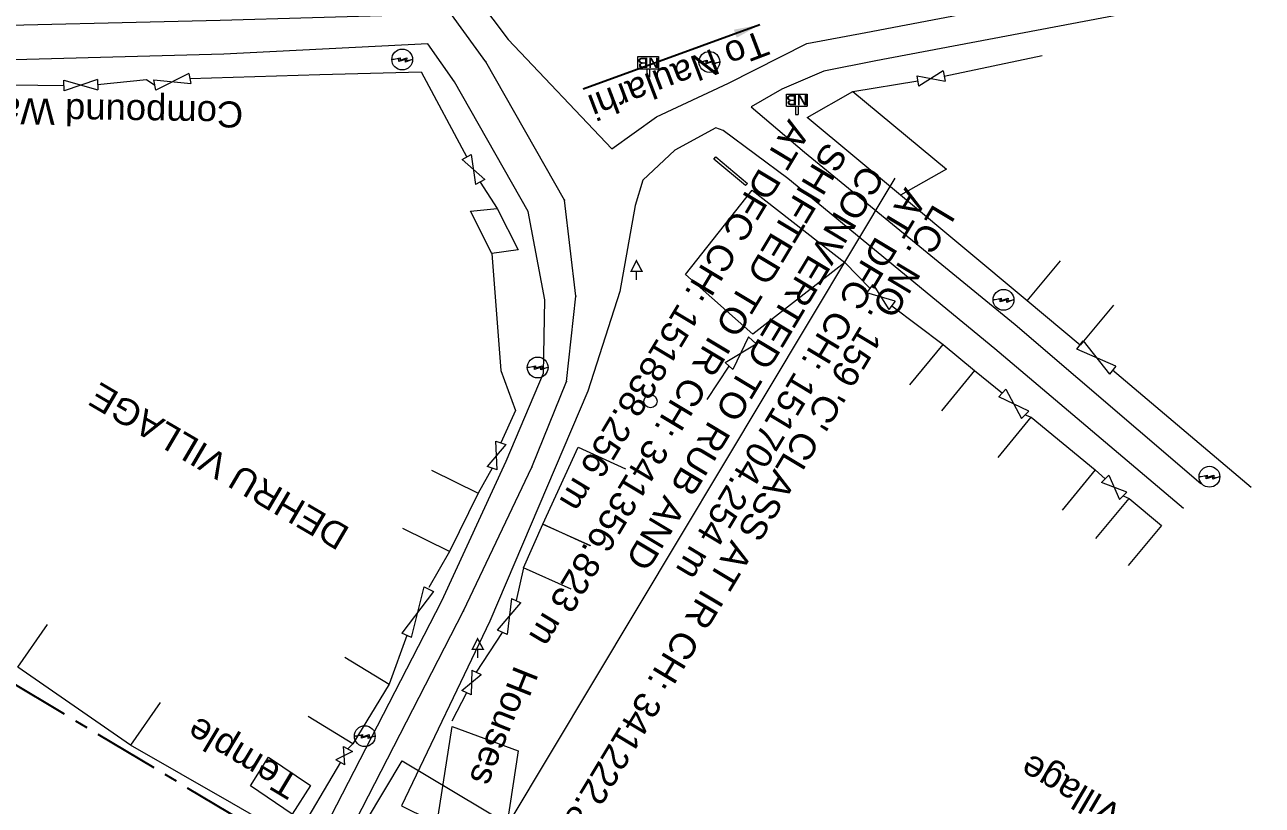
# Model space of a CAD drawing. Header units: metres. Extents: x 593168 to 611286, y 3401475 to 3412398.
# Drawn here: x 610191.8 to 610310.4, y 3402169.2 to 3402244.1 of the extents above; entities that cross this region are included whole.
import ezdxf
from ezdxf.enums import TextEntityAlignment as Align

# ---------------------------------------------------------------- set-up
doc = ezdxf.new("R2010")
doc.units = ezdxf.units.M
doc.header["$MEASUREMENT"] = 0
doc.linetypes.add('CENTER', pattern=[2, 1.25, -0.25, 0.25, -0.25])
for name, color, linetype, lineweight in [('Commercial Building Pucca', 251, 'Continuous', 0), ('Compound Wall', 251, 'Continuous', 0), ('Electric Pole', 251, 'Continuous', 0), ('Gate', 251, 'Continuous', 0), ('LC DETAILS IN PLAN', 7, 'Continuous', 0), ('Name Board', 251, 'Continuous', 0), ('Religious_Place', 251, 'Continuous', 0), ('Residential Building Pucca', 251, 'Continuous', 0), ('Residential Building Semipucca', 251, 'Continuous', 0), ('Sign Board', 251, 'Continuous', 0), ('Subroad Centre', 34, 'Continuous', 0), ('Subroad Edge', 34, 'Continuous', 0), ('Text1', 251, 'Continuous', 0), ('Village Name', 7, 'Continuous', 0), ('Well', 5, 'Continuous', 0), ('Wing Wall', 7, 'Continuous', 0)]:
    doc.layers.add(name, color=color, linetype=linetype, lineweight=lineweight)
doc.layers.add('Existing Railway Boundary', color=7, linetype='CENTER')
doc.styles.add('NB', font='swissbo.ttf', dxfattribs={"height": 1.5})
doc.styles.get("Standard").update_dxf_attribs({"font": 'arial_0.ttf'})
doc.styles.add('Style-Arial', font='arial_0.ttf')
doc.styles.add('Vill txt', font='arial_0.ttf', dxfattribs={"height": 3})
doc.dimstyles.new('ISO-25', dxfattribs={"dimtxt": 2.5, "dimasz": 2.5, "dimexe": 1.25, "dimexo": 0.625, "dimtad": 1, "dimtxsty": 'Standard', "dimcen": 2.5, "dimadec": 0, "dimazin": 0, "dimtfac": 1, "dimtmove": 0, "dimatfit": 3, "dimfxl": 1, "dimarcsym": 0})

# ---------------------------------------------------------------- blocks, each defined once
blk = doc.blocks.new('GT')
at = {"layer": 'Gate'}
for p, q in [((-0.5, -0.5), (-0.5, 0.5)), ((-0.5, 0.5), (0.5, -0.5)), ((0.5, 0.5), (0.5, -0.5))]:
    blk.add_line(p, q, dxfattribs=at)
blk.add_lwpolyline([(0.5, 0.5), (-0.5, -0.5)], dxfattribs=at)
blk = doc.blocks.new('EP')
blk.add_hatch(color=8).paths.add_polyline_path([(-0.21, -0.05), (-0.21, 0.16), (-0.93, -0.01), (-0.31, 0.07), (-0.31, -0.19), (0.31, 0), (0.31, -0.24), (0.94, -0.01), (0.41, -0.1), (0.43, 0.15)])
at = {"color": 8}
for p, q in [((-0.93, -0.01), (-0.21, 0.16)), ((-0.31, 0.07), (-0.93, -0.01)), ((-0.31, -0.19), (-0.31, 0.07)), ((0.31, 0), (-0.31, -0.19)), ((-0.21, 0.16), (-0.21, -0.05)), ((-0.21, -0.05), (0.43, 0.15)), ((0.31, -0.24), (0.31, 0)), ((0.43, 0.15), (0.41, -0.1)), ((0.94, -0.01), (0.31, -0.24)), ((0.41, -0.1), (0.94, -0.01))]:
    blk.add_line(p, q, dxfattribs=at)
blk.add_circle((0, 0), 1, dxfattribs=at)
blk = doc.blocks.new('NB')
for p, q in [((-0.98, 0.82), (-0.98, 1.98)), ((-0.98, 1.98), (0.98, 1.98)), ((0.98, 1.98), (0.98, 0.82)), ((-0.98, 0.82), (0.98, 0.82)), ((-0.13, 0.82), (-0.13, 0)), ((-0.13, 0), (0.13, 0)), ((0.13, 0.82), (0.13, 0))]:
    blk.add_line(p, q)
at = {"style": 'NB', "width": 1.025371}
blk.add_text('NB', height=0.988, rotation=180, dxfattribs=at).set_placement((0, 1.39), align=Align.MIDDLE)
blk = doc.blocks.new('TSB')
at = {"const_width": 0.132}
blk.add_lwpolyline([(-0.51, 0.84), (0.54, 0.84), (0, 1.85)], close=True, dxfattribs=at)
at = {"const_width": 0.142}
blk.add_lwpolyline([(0, 0.84), (0, 0)], dxfattribs=at)

msp = doc.modelspace()

# ---------------------------------------------------------------- linework, layer by layer
at = {"layer": 'Commercial Building Pucca'}
msp.add_polyline3d([(610237.7828, 3402165.8459, 263.3369), (610231.4377, 3402168.1736, 263.276), (610232.7726, 3402176.7792, 263.9078), (610239.1179, 3402174.4514, 263.9078)], close=True, dxfattribs=at)
at = {"layer": 'Compound Wall'}
for points in [[(610279.9518, 3402239.1641, 262.2713), (610289.3295, 3402241.1333, 262.3632)], [(610198.7942, 3402238.3476, 262.2962), (610203.4848, 3402238.8296, 261.7264), (610204.2712, 3402238.3101, 261.9004)], [(610207.6396, 3402238.9489, 261.8714), (610220.1, 3402239.321, 261.3795), (610229.798, 3402239.5686, 261.4155), (610234.1722, 3402231.4001, 262.1963)], [(610271.1908, 3402237.6887, 261.4385), (610277.4317, 3402238.7029, 262.4762)], [(610181.2879, 3402238.3469, 261.7454), (610188.0372, 3402238.3575, 262.4042), (610195.5653, 3402238.2587, 262.1833)], [(610235.4621, 3402228.9973, 262.3732), (610237.0977, 3402226.4804, 261.5335)], [(610287.9004, 3402217.6075, 262.0273), (610275.7694, 3402227.7337, 262.5442)], [(610236.5809, 3402222.1613, 261.9333), (610237.4328, 3402210.9443, 262.4832), (610238.8376, 3402207.0921, 262.9201)], [(610270.4227, 3402221.2905, 261.9523), (610272.8388, 3402218.7807, 263.224)], [(610274.9232, 3402217.1361, 263.22), (610279.8331, 3402213.4155, 263.262)], [(610259.3044, 3402211.3533, 261.1236), (610257.1975, 3402208.153, 261.3635)], [(610282.8606, 3402210.9164, 262.1613), (610285.5212, 3402208.7601, 263.174)], [(610309.3621, 3402199.7153, 262.3112), (610296.0872, 3402210.9531, 263.24)], [(610238.8365, 3402207.0902, 262.9201), (610237.437, 3402203.9846, 262.998)], [(610287.7043, 3402206.6843, 263.125), (610288.2941, 3402206.4542, 263.134), (610294.4272, 3402201.4011, 262.1643), (610295.3874, 3402200.5501, 263.103)], [(610236.6252, 3402201.5557, 263.085), (610235.284, 3402199.1766, 263.5499)], [(610297.0937, 3402198.9082, 263.147), (610297.6806, 3402198.6492, 263.207)], [(610232.5174, 3402193.5694, 263.5809), (610230.557, 3402190.1126, 263.7578)], [(610239.611, 3402191.9956, 262.2872), (610238.9182, 3402188.8545, 263.7048)], [(610228.4341, 3402185.5282, 263.7998), (610226.7406, 3402180.8377, 263.6878)], [(610237.5851, 3402185.8107, 263.5139), (610235.0954, 3402181.9907, 263.3709)], [(610234.165, 3402180.0158, 263.4749), (610232.763, 3402177.3007, 262.6431)], [(610211.6504, 3402169.4451, 263.5789), (610201.9353, 3402174.9899, 263.256)], [(610223.2448, 3402175.1252, 263.19), (610222.7944, 3402174.6317, 263.134)], [(610222.0657, 3402173.3489, 263.178), (610217.6974, 3402165.9598, 263.6978), (610211.6495, 3402169.4359, 263.5809)]]:
    msp.add_polyline3d(points, dxfattribs=at)
at = {"layer": 'Existing Railway Boundary', "ltscale": 5}
msp.add_lwpolyline([(610412.2426, 3402047.4072), (610348.1708, 3402084.3155), (610255.6699, 3402141.9633), (610098.8011, 3402235.9968), (610097.6409, 3402236.5907), (610096.8654, 3402237.0016), (610095.7382, 3402237.4658), (610093.9073, 3402238.4592), (608296.8511, 3403316.4743), (608263.9541, 3403378.7593), (608188.5487, 3403419.3953), (608142.2829, 3403445.4311)], dxfattribs=at)
at = {"layer": 'LC DETAILS IN PLAN', "lineweight": 13, "flags": 128}
msp.add_lwpolyline([(610214.104, 3402150.273), (610227.9909, 3402173.4851), (610238.135, 3402167.4109), (610275.2495, 3402229.3736)], dxfattribs=at)
at = {"layer": 'Religious_Place'}
msp.add_polyline3d([(610215.1721, 3402173.8475, 264.0387), (610219.19, 3402171.1218, 264.1107), (610217.4542, 3402168.3746, 264.1667), (610213.4359, 3402171.1006, 264.1667)], close=True, dxfattribs=at)
at = {"layer": 'Residential Building Pucca'}
for points in [[(610275.7694, 3402227.7337, 262.5442), (610266.8115, 3402235.1796, 261.8644), (610271.1908, 3402237.6887, 261.4385), (610280.1639, 3402230.2301, 261.4385)], [(610237.0977, 3402226.4804, 261.5335), (610239.1107, 3402222.5068, 262.4892), (610236.5809, 3402222.1613, 261.9333), (610234.5221, 3402226.2253, 261.9333)]]:
    msp.add_polyline3d(points, close=True, dxfattribs=at)
for points in [[(610255.1608, 3402220.1351, 261.6934), (610261.5485, 3402228.221, 261.2086), (610270.4227, 3402221.2905, 261.9523), (610261.6156, 3402214.4142, 262.0773), (610255.1608, 3402220.1351, 261.6934)], [(610296.1807, 3402217.2108, 263.26), (610292.9794, 3402213.3719, 263.26), (610287.9004, 3402217.6075, 262.0273), (610291.1017, 3402221.4464, 262.0273)], [(610276.6511, 3402209.5606, 263.262), (610279.8331, 3402213.4155, 263.262), (610282.8606, 3402210.9164, 262.1613), (610279.6786, 3402207.0615, 262.1613)], [(610285.1157, 3402202.5962, 263.134), (610288.2941, 3402206.4542, 263.134), (610294.4266, 3402201.4019, 262.1643), (610291.2483, 3402197.544, 262.1643)], [(610246.0203, 3402194.0991, 262.1253), (610241.4737, 3402196.1761, 262.1253), (610244.8531, 3402203.5735, 262.0473), (610249.3997, 3402201.4964, 262.0473)], [(610294.4787, 3402194.8089, 263.207), (610297.6778, 3402198.6496, 263.207), (610300.7924, 3402196.0554, 263.058), (610297.5933, 3402192.2147, 263.058)], [(610244.1768, 3402189.9612, 262.2872), (610239.611, 3402191.9956, 262.2872), (610241.4737, 3402196.1761, 262.1253), (610246.0395, 3402194.1417, 262.1253)], [(610204.7825, 3402179.0983, 263.256), (610201.9353, 3402174.9899, 263.256), (610191.1489, 3402182.4651, 263.266), (610193.9961, 3402186.5735, 263.266)], [(610222.477, 3402183.4468, 263.6878), (610226.7406, 3402180.8377, 263.6878), (610223.2448, 3402175.1252, 263.19), (610218.9812, 3402177.7343, 263.19)]]:
    msp.add_polyline3d(points, dxfattribs=at)
at = {"layer": 'Residential Building Semipucca'}
msp.add_polyline3d([(610230.799, 3402201.382, 263.5499), (610235.2814, 3402199.1699, 263.5499), (610232.5174, 3402193.5694, 263.5809), (610228.0351, 3402195.7816, 263.5809)], dxfattribs=at)
at = {"layer": 'Subroad Centre'}
msp.add_polyline3d([(610033.9956, 3402088.1494, 262.2133), (610041.5615, 3402106.6897, 262.2533), (610055.5487, 3402114.3842, 262.4812), (610073.6678, 3402118.2108, 262.6861), (610121.2932, 3402127.3746, 263.128), (610166.0884, 3402136.4296, 263.8208), (610195.6092, 3402140.7819, 264.1397), (610209.6305, 3402143.493, 264.2477), (610219.9045, 3402160.6826, 263.8838), (610233.8679, 3402187.8758, 262.4892), (610240.4274, 3402201.6675, 262.0693), (610243.7363, 3402209.8728, 261.9004), (610244.6431, 3402218.0658, 261.7274), (610243.5554, 3402227.2513, 261.5924), (610236.0152, 3402240.5439, 261.3625), (610221.51, 3402260.5756, 261.4095), (610202.2225, 3402296.2273, 261.2246), (610180.5943, 3402331.0009, 261.0876), (610164.8961, 3402362.6338, 261.1736), (610152.6262, 3402390.8362, 261.2216), (610140.298, 3402423.9438, 261.4025)], dxfattribs=at)
for p in [(610236.015, 3402240.544, 261.363), (610243.555, 3402227.251, 261.592), (610244.643, 3402218.066, 261.727), (610243.736, 3402209.873, 261.9), (610240.427, 3402201.668, 262.069), (610233.868, 3402187.876, 262.489)]:
    msp.add_point(p, dxfattribs=at)
at = {"layer": 'Subroad Edge'}
for points in [[(610143.2901, 3402424.301, 261.2605), (610143.6302, 3402419.2059, 261.2196), (610146.4639, 3402412.4525, 261.2026), (610148.7499, 3402406.3953, 261.1196), (610154.974, 3402391.8616, 261.0866), (610167.2439, 3402363.6592, 261.0386), (610183.1133, 3402332.1685, 260.9186), (610204.0924, 3402297.4237, 261.1136), (610223.5509, 3402262.077, 261.2945), (610238.1399, 3402242.6857, 261.2875), (610248.0925, 3402232.1765, 261.4615), (610252.3776, 3402235.2536, 261.4355), (610259.2817, 3402238.4712, 261.3505), (610266.7674, 3402242.2925, 261.3095), (610272.4378, 3402243.3543, 261.2885), (610297.4796, 3402248.148, 261.1666), (610322.0724, 3402254.9089, 261.0966)], [(610110.6128, 3402244.4379, 263.133), (610108.2609, 3402246.0018, 263.256), (610108.0849, 3402251.8506, 263.218), (610117.4327, 3402279.2682, 262.9291), (610133.1882, 3402362.3156, 261.8984), (610138.8171, 3402398.158, 261.5994), (610139.7612, 3402401.0901, 261.4635), (610141.0104, 3402402.562, 261.3395), (610143.3052, 3402404.1564, 261.3135), (610150.0937, 3402389.3955, 261.1906), (610161.9075, 3402361.4837, 261.1726), (610178.1088, 3402329.7357, 261.0876), (610199.9568, 3402294.5469, 261.2246), (610218.9148, 3402258.8967, 261.3265), (610228.2571, 3402245.0022, 261.2975), (610210.5516, 3402244.4926, 261.3025), (610183.6448, 3402243.8681, 261.5235), (610164.5755, 3402243.7383, 261.6184), (610123.16, 3402243.1532, 262.3242), (610110.6128, 3402244.4379, 263.133)], [(610323.0618, 3402252.3958, 260.9876), (610298.438, 3402245.3555, 261.1966), (610273.4013, 3402240.6219, 261.3745), (610268.3936, 3402239.628, 261.3875), (610264.371, 3402237.9173, 261.4095), (610261.4347, 3402236.2184, 261.5065), (610266.5636, 3402231.8674, 261.5355), (610286.7579, 3402215.3302, 261.9423), (610304.5644, 3402200.0911, 262.0453)], [(610165.8525, 3402138.314, 263.7788), (610195.0917, 3402142.9666, 264.0557), (610203.6509, 3402144.7732, 264.1017), (610205.973, 3402145.7191, 264.1327), (610208.2959, 3402146.8298, 264.1637), (610210.5066, 3402148.8573, 264.0827), (610217.8071, 3402161.6266, 263.8238), (610231.7761, 3402188.8239, 262.4292), (610237.9667, 3402202.2252, 262.0383), (610241.5324, 3402210.6715, 261.8744), (610241.6719, 3402217.6964, 261.7074), (610240.0805, 3402226.1802, 261.5395), (610233.005, 3402238.605, 261.4065), (610230.4368, 3402242.2486, 261.3175), (610210.8898, 3402241.2664, 261.3125), (610183.7055, 3402240.5285, 261.5215)], [(610302.8974, 3402197.7065, 262.0613), (610284.7911, 3402213.0038, 261.9743), (610264.9702, 3402229.3585, 261.6674), (610258.7569, 3402233.9577, 261.4655), (610258.0432, 3402234.2003, 261.4395), (610254.1352, 3402232.0671, 261.3965), (610251.0699, 3402229.1933, 261.4455), (610250.3152, 3402226.7632, 261.4865), (610248.8658, 3402218.4954, 261.6584), (610245.7853, 3402208.9434, 261.8754), (610236.3871, 3402186.8951, 262.4202), (610227.9223, 3402169.166, 263.3089), (610238.4827, 3402163.9621, 263.206), (610249.3002, 3402162.6468, 263.4099), (610252.7634, 3402161.3894, 263.4689), (610261.9575, 3402157.7058, 263.6129), (610280.3738, 3402150.2836, 263.8808)]]:
    msp.add_polyline3d(points, dxfattribs=at)
at = {"layer": 'Well'}
msp.add_circle((610251.7941, 3402207.9797, 261.1126), 0.629, dxfattribs=at)
at = {"layer": 'Wing Wall'}
msp.add_polyline3d([(610260.8971, 3402228.6574, 261.8804), (610257.8482, 3402231.1953, 261.9673), (610258.0529, 3402231.4078, 261.9703), (610261.1025, 3402228.8694, 261.9703)], close=True, dxfattribs=at)

# ---------------------------------------------------------------- block references
at = {"layer": 'Electric Pole', "xscale": 0.9997078269177826, "yscale": 0.9997078269177826, "zscale": 0.9997078269177826}
for p in [(610227.9924, 3402240.7527, 261.2056), (610257.4326, 3402240.5253, 261.2975), (610285.6336, 3402217.7034, 261.9953), (610240.9751, 3402211.2187, 261.9224), (610305.3737, 3402200.7386, 262.2003), (610224.4022, 3402175.859, 264.5196)]:
    msp.add_blockref('EP', p, dxfattribs=at)
at = {"layer": 'Gate', "yscale": 0.9997078268772032}
for p, xscale, zscale, rotation in [((610197.1798, 3402238.3031, 156.3202), 3.230187640857249, 3.230187640857249, 1.345871883089773), ((610205.9554, 3402238.6295, 156.3202), 3.428445193910396, 3.428445193910396, 10.34587188404686), ((610278.6917, 3402238.9335, 156.3202), 2.561877461878463, 2.561877461878463, 10.34587188256523), ((610234.8172, 3402230.1987, 156.3202), 2.727222924002106, 2.727222924002106, 298.3458718841057), ((610273.8906, 3402217.9812, 156.3202), 2.64236319572954, 2.64236319572954, 322.3458718849858), ((610260.4367, 3402212.5927, 156.3202), 3.344790530028964, 3.344790530028964, 47.34587188162408), ((610294.5333, 3402212.1625, 156.3202), 3.93819922843122, 3.93819922843122, 322.3458718844073), ((610286.6128, 3402207.7222, 156.3202), 3.012464733165399, 3.012464733165399, 316.3458718815928), ((610237.0311, 3402202.7701, 156.3202), 2.561041513437315, 2.561041513437315, 251.3458718847804), ((610296.2412, 3402199.7265, 156.3202), 2.36337780983504, 2.36337780983504, 316.345871884732), ((610229.4824, 3402187.7473, 156.3202), 4.908586300001728, 4.908586300001728, 244.3458718819726), ((610238.2517, 3402187.3326, 156.3202), 3.322843697519964, 3.322843697519964, 66.3458718831939), ((610234.6312, 3402181.0052, 156.3202), 2.178685403065691, 2.178685403065691, 64.34587188017213), ((610222.4295, 3402173.9893, 156.3202), 1.477674019921648, 1.477674019921648, 240.3458718846643)]:
    msp.add_blockref('GT', p, dxfattribs=dict(at, xscale=xscale, zscale=zscale, rotation=rotation))
at = {"layer": 'Name Board', "xscale": 0.9997078269177826, "yscale": 0.9997078269177826, "zscale": 0.9997078269177826}
for p in [(610251.5733, 3402239.0489, 261.5964), (610265.8238, 3402235.4681, 261.6944)]:
    msp.add_blockref('NB', p, dxfattribs=at)
at = {"layer": 'Sign Board', "xscale": 0.9997078269177826, "yscale": 0.9997078269177826, "zscale": 0.9997078269177826}
for p in [(610250.4411, 3402219.6078, 261.5495), (610235.2195, 3402183.3571, 262.4892)]:
    msp.add_blockref('TSB', p, dxfattribs=at)

# ---------------------------------------------------------------- texts
at = {"layer": 'LC DETAILS IN PLAN', "color": 10, "style": 'Style-Arial'}
msp.add_text('AT DFC CH: 151704.254 m', height=2.5, rotation=239, dxfattribs=at).set_placement((610276.2304, 3402228.5785))
at = {"layer": 'LC DETAILS IN PLAN', "style": 'Style-Arial'}
msp.add_text("LC. NO. 159 'C' CLASS AT IR CH: 341222.822 m", height=2.5, rotation=239, dxfattribs=at).set_placement((610278.9509, 3402227.0093))
at = {"layer": 'LC DETAILS IN PLAN', "color": 10, "insert": (610274.3557, 3402229.5523), "char_height": 2.5, "width": 57.593645, "attachment_point": 1, "rotation": 239, "style": 'Style-Arial'}
msp.add_mtext('CONVERTED TO RUB AND\\PSHIFTED TO {\\C256;IR CH: 341356.823 m}\\PAT DFC CH: 151838.256 m', dxfattribs=at)
at = {"layer": 'Subroad Edge'}
msp.add_text('To Naularhi', height=2.5, rotation=200.827533, dxfattribs=at).set_placement((610262.4637, 3402243.6307))
at = {"layer": 'Text1'}
for s, rotation, p in [('Compound Wall', 179.142691, (610212.7667, 3402236.7166, 47.644)), ('Houses', 248.274937, (610238.7758, 3402182.7474, 156.3202)), ('Temple', 149.050079, (610218.3434, 3402171.8403, 156.3202))]:
    msp.add_text(s, height=2.5, rotation=rotation, dxfattribs=at).set_placement(p)
at = {"layer": 'Village Name', "style": 'Vill txt'}
for s, p in [('DEHRU VILLAGE', (610223.1052, 3402195.755, 156.3202)), ('Dehru Village', (610306.2931, 3402163.6391, 156.3202))]:
    msp.add_text(s, height=2.5, rotation=149.608786, dxfattribs=at).set_placement(p)

# ---------------------------------------------------------------- leaders
at = {"layer": 'Subroad Edge'}
msp.add_leader([(610262.2677, 3402244.0861), (610245.3444, 3402237.9266)], dimstyle='ISO-25', override={"dimtxt": 3, "dimasz": 2.5, "dimgap": 0.625, "dimtad": 0, "dimdec": 3, "dimzin": 2, "dimtdec": 3}, dxfattribs=at)

doc.saveas('drawing.dxf')
